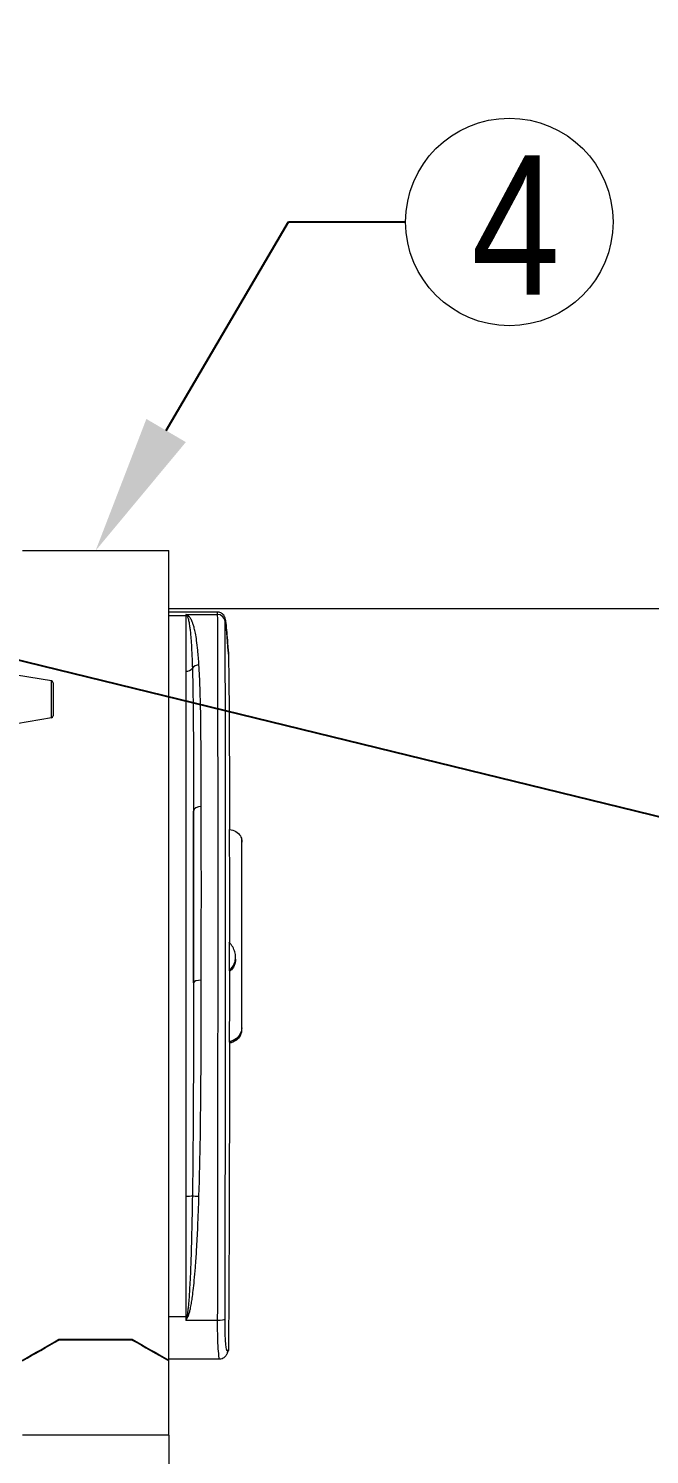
# Model space of a CAD drawing. Extents: x 0 to 216, y -4 to 280.
# Drawn here: x 73 to 83.61, y 140.78 to 165.15 of the extents above; entities that cross this region are included whole.
import ezdxf
from ezdxf import colors
from ezdxf.entities.mleader import LeaderData, LeaderLine
from ezdxf.math import Vec2, Vec3

# ---------------------------------------------------------------- set-up
doc = ezdxf.new("R2010")
doc.units = 0
doc.header["$LTSCALE"] = 10
doc.header["$MEASUREMENT"] = 0
for name, color, linetype, lineweight in [('CADdetails-1-ANNO', 41, 'CONTINUOUS', 5), ('CADdetails-3-FINE', 11, 'CONTINUOUS', 5), ('CADdetails-5-MEDIUM', 4, 'CONTINUOUS', 18)]:
    doc.layers.add(name, color=color, linetype=linetype, lineweight=lineweight)
doc.styles.add('CADdetails-DIMENSIONS', font='ARIALN.TTF', dxfattribs={"height": 2.38})
doc.styles.add('CADdetails-NOTES', font='ARIALN.TTF', dxfattribs={"height": 2.38})

msp = doc.modelspace()

# ---------------------------------------------------------------- linework, layer by layer
at = {"layer": 'CADdetails-1-ANNO'}
msp.add_circle((81.215, 161.847), 1.773, dxfattribs=at)
at = {"layer": 'CADdetails-3-FINE'}
for p, q in [((72.893, 156.23), (75.393, 156.23)), ((75.393, 142.396), (75.393, 156.23)), ((76.225, 155.181), (75.393, 155.181)), ((75.393, 155.119), (75.685, 155.119)), ((75.685, 155.14), (76.223, 155.14)), ((73.388, 154.004), (72.793, 154.104)), ((73.388, 153.371), (73.388, 154.004)), ((73.416, 153.971), (73.416, 153.404)), ((73.388, 153.371), (72.793, 153.27)), ((76.64, 148.075), (76.64, 151.274)), ((76.643, 148.055), (76.643, 151.245)), ((76.514, 149.14), (76.514, 149.17)), ((76.535, 149.249), (76.535, 149.279)), ((76.451, 149.054), (76.451, 149.083)), ((75.685, 143.138), (75.393, 143.138)), ((75.685, 143.078), (76.223, 143.078)), ((74.769, 142.751), (73.516, 142.751)), ((73.516, 142.739), (73.516, 142.751)), ((74.769, 142.739), (73.516, 142.739)), ((74.769, 142.751), (74.769, 142.739)), ((75.393, 142.417), (76.261, 142.417)), ((75.393, 142.384), (75.393, 142.396)), ((75.393, 141.115), (75.393, 142.384)), ((75.393, 141.115), (72.893, 141.115)), ((75.393, 141.115), (75.393, 138.548))]:
    msp.add_line(p, q, dxfattribs=at)
for centre, start, end in [((73.383, 153.971), 0, 80.4383), ((73.383, 153.404), 279.5617, 0)]:
    msp.add_arc(centre, 0.0333, start, end, dxfattribs=at)
for centre, major_axis, ratio, start_param, end_param in [((75.685, 155.243), (-0.133, 0), 0.925769, 1.572197, 1.687443), ((75.715, 154.997), (-0.063, -0.118), 0.817426, 3.717719, 3.851687), ((76.223, 155.013), (0.133, 0.001), 0.951046, 0.064903, 1.563038), ((76.272, 154.56), (0.133, 0.01), 0.302298, 6.262524, 6.283185), ((-81.32, 144.098), (158.049, -5.888), 0.952728, 0.107917, 0.108631), ((75.91, 154.161), (0.133, 0.008), 0.867629, 1.515445, 2.528248), ((75.684, 154.28), (-0.133, 0), 0.841483, 1.571325, 2.583324), ((75.949, 151.774), (-0.133, 0), 0.635812, 4.711738, 6.229583), ((75.949, 148.843), (-0.133, 0), 0.35053, 4.712685, 6.230529), ((75.684, 145.206), (0.133, 0), 0.047157, 4.712373, 5.724372), ((75.91, 145.199), (-0.133, 0.004), 0.004092, 0.558123, 1.570926), ((75.685, 143.12), (0.133, 0), 0.13545, 1.455472, 1.570718), ((75.715, 143.156), (-0.114, 0.069), 0.174743, 1.541897, 1.675866), ((76.223, 143.105), (0.133, 0), 0.207886, 4.712925, 6.21106), ((73.516, 144.514), (-20.285, -11.645), 0.065396, 1.502562, 1.533274), ((73.516, 144.514), (20.424, 11.724), 0.065396, 4.644363, 4.674866), ((74.769, 144.514), (20.285, -11.645), 0.065396, 4.749912, 4.780623), ((74.769, 144.514), (-20.424, 11.724), 0.065396, 1.608319, 1.638822), ((76.272, 142.567), (0.126, -0.043), 0.974226, 0, 0.319434), ((-71.487, 127.672), (148.253, 18.006), 0.207197, 6.183239, 6.183974)]:
    msp.add_ellipse(centre, major_axis=major_axis, ratio=ratio, start_param=start_param, end_param=end_param, dxfattribs=at)
for points, knots in [([(75.685, 155.119), (75.685, 154.992), (75.684, 154.851), (75.684, 154.535), (75.684, 154.358), (75.684, 154.168)], [-1.593302, -1.593302, -1.593302, -1.593302, -0.816423, -0.816423, 0, 0, 0, 0]), ([(75.715, 155.124), (75.71, 155.127), (75.705, 155.129), (75.695, 155.135), (75.69, 155.137), (75.685, 155.14)], [0, 0, 0, 0, 0.02288714, 0.02288714, 0.04577428, 0.04577428, 0.04577428, 0.04577428]), ([(75.685, 155.14), (75.687, 155.137), (75.69, 155.134), (75.695, 155.127), (75.698, 155.123), (75.7, 155.12)], [-0.04577428, -0.04577428, -0.04577428, -0.04577428, -0.02288714, -0.02288714, 0, 0, 0, 0]), ([(75.7, 155.12), (75.703, 155.117), (75.705, 155.113), (75.71, 155.104), (75.713, 155.098), (75.719, 155.084), (75.721, 155.076), (75.727, 155.057), (75.73, 155.046), (75.735, 155.024), (75.737, 155.013), (75.743, 154.984), (75.745, 154.968), (75.751, 154.928), (75.754, 154.906), (75.761, 154.853), (75.764, 154.822), (75.771, 154.748), (75.774, 154.705), (75.781, 154.602), (75.784, 154.543), (75.791, 154.398), (75.794, 154.311), (75.797, 154.22)], [0, 0, 0, 0, 0.025303, 0.025303, 0.065787, 0.065787, 0.118416, 0.118416, 0.186834, 0.186834, 0.257212, 0.257212, 0.357987, 0.357987, 0.488994, 0.488994, 0.659302, 0.659302, 0.888733, 0.888733, 1.182979, 1.182979, 1.580145, 1.580145, 1.580145, 1.580145]), ([(75.91, 154.276), (75.904, 154.364), (75.898, 154.447), (75.884, 154.585), (75.878, 154.642), (75.864, 154.739), (75.857, 154.78), (75.843, 154.849), (75.837, 154.878), (75.824, 154.927), (75.818, 154.948), (75.806, 154.984), (75.801, 155), (75.79, 155.026), (75.785, 155.036), (75.775, 155.056), (75.769, 155.066), (75.758, 155.084), (75.753, 155.091), (75.742, 155.104), (75.736, 155.109), (75.726, 155.118), (75.721, 155.121), (75.715, 155.124)], [-1.580145, -1.580145, -1.580145, -1.580145, -1.182979, -1.182979, -0.888733, -0.888733, -0.659302, -0.659302, -0.488994, -0.488994, -0.357987, -0.357987, -0.257212, -0.257212, -0.186834, -0.186834, -0.118416, -0.118416, -0.065787, -0.065787, -0.025303, -0.025303, 0, 0, 0, 0]), ([(76.225, 155.181), (76.224, 155.181), (76.223, 155.177), (76.223, 155.162), (76.223, 155.152), (76.223, 155.14)], [0.674651, 0.674651, 0.674651, 0.674651, 0.7668377, 0.7668377, 0.8422458, 0.8422458, 0.8422458, 0.8422458]), ([(76.223, 155.14), (76.225, 154.932), (76.226, 154.661), (76.228, 153.807), (76.229, 153.135), (76.23, 151.643), (76.23, 150.849), (76.23, 148.918), (76.229, 147.747), (76.227, 145.394), (76.226, 144.215), (76.223, 143.078)], [0, 0, 0, 0, 1.521416, 1.521416, 3.955682, 3.955682, 6.126428, 6.126428, 8.852582, 8.852582, 11.477891, 11.477891, 11.477891, 11.477891]), ([(76.405, 154.57), (76.401, 154.626), (76.397, 154.681), (76.388, 154.781), (76.384, 154.827), (76.377, 154.909), (76.373, 154.945), (76.367, 155.004), (76.364, 155.026), (76.36, 155.053), (76.359, 155.061), (76.356, 155.076), (76.355, 155.081), (76.349, 155.097), (76.347, 155.103), (76.337, 155.12), (76.332, 155.129), (76.315, 155.146), (76.31, 155.151), (76.291, 155.164), (76.275, 155.173), (76.245, 155.18), (76.235, 155.181), (76.225, 155.181)], [0, 0, 0, 0, 0.1349302, 0.1349302, 0.2698604, 0.2698604, 0.4047906, 0.4047906, 0.5397208, 0.5397208, 0.6071859, 0.6071859, 0.6409185, 0.6409185, 0.6543179, 0.6543179, 0.6635728, 0.6635728, 0.6670432, 0.6670432, 0.6723544, 0.6723544, 0.674651, 0.674651, 0.674651, 0.674651]), ([(76.356, 155.023), (76.356, 155.033), (76.356, 155.041), (76.357, 155.067), (76.36, 155.057), (76.369, 154.987), (76.374, 154.936), (76.385, 154.82), (76.39, 154.761), (76.398, 154.656), (76.402, 154.613), (76.405, 154.569)], [-0.8422458, -0.8422458, -0.8422458, -0.8422458, -0.7668377, -0.7668377, -0.4963393, -0.4963393, -0.2757441, -0.2757441, -0.1060554, -0.1060554, 0, 0, 0, 0]), ([(76.356, 143.103), (76.359, 144.228), (76.36, 145.392), (76.363, 147.716), (76.363, 148.874), (76.363, 150.781), (76.363, 151.566), (76.362, 153.039), (76.361, 153.704), (76.359, 154.548), (76.358, 154.816), (76.356, 155.023)], [-11.477891, -11.477891, -11.477891, -11.477891, -8.852582, -8.852582, -6.126428, -6.126428, -3.955682, -3.955682, -1.521416, -1.521416, 0, 0, 0, 0]), ([(75.949, 151.859), (75.949, 152.158), (75.948, 152.442), (75.944, 153.143), (75.94, 153.534), (75.924, 154.019), (75.918, 154.152), (75.91, 154.276)], [0, 0, 0, 0, 0.872953, 0.872953, 2.269679, 2.269679, 2.836365, 2.836365, 2.836365, 2.836365]), ([(76.414, 154.462), (76.42, 154.126), (76.424, 153.687), (76.429, 152.662), (76.431, 152.096), (76.432, 151.465)], [0.256981, 0.256981, 0.256981, 0.256981, 2.340871, 2.340871, 4.261026, 4.261026, 4.261026, 4.261026]), ([(75.684, 154.168), (75.684, 153.765), (75.683, 153.3), (75.683, 151.954), (75.683, 150.988), (75.683, 148.971), (75.683, 147.933), (75.683, 146.316), (75.684, 145.759), (75.684, 145.2)], [0, 0, 0, 0, 1.72311, 1.72311, 4.480087, 4.480087, 6.998972, 6.998972, 8.293909, 8.293909, 8.293909, 8.293909]), ([(75.797, 154.22), (75.801, 154.091), (75.804, 153.955), (75.812, 153.458), (75.814, 153.062), (75.816, 152.36), (75.816, 152.076), (75.816, 151.779)], [-2.836365, -2.836365, -2.836365, -2.836365, -2.269679, -2.269679, -0.872953, -0.872953, 0, 0, 0, 0]), ([(75.949, 148.89), (75.95, 149.427), (75.95, 149.947), (75.95, 150.443), (75.95, 150.941), (75.95, 151.415), (75.949, 151.859)], [-5.423973, -5.423973, -5.423973, -5.423973, -4.130466, -4.130466, -4.130466, -2.833099, -2.833099, -2.833099, -2.833099]), ([(75.816, 151.779), (75.817, 151.34), (75.817, 150.872), (75.817, 150.38), (75.817, 149.89), (75.817, 149.376), (75.816, 148.846)], [2.833099, 2.833099, 2.833099, 2.833099, 4.130466, 4.130466, 4.130466, 5.423973, 5.423973, 5.423973, 5.423973]), ([(75.816, 148.846), (75.816, 149.237), (75.816, 149.62), (75.816, 150.623), (75.816, 151.222), (75.816, 151.779)], [-5.442849, -5.442849, -5.442849, -5.442849, -4.480087, -4.480087, -2.850924, -2.850924, -2.850924, -2.850924]), ([(76.428, 151.466), (76.51, 151.456), (76.584, 151.413), (76.618, 151.354), (76.633, 151.329), (76.64, 151.302), (76.64, 151.274)], [-0.634159, -0.634159, -0.634159, -0.634159, 0.362751, 0.362751, 0.362751, 0.784029, 0.784029, 0.784029, 0.784029]), ([(76.428, 151.466), (76.429, 150.922), (76.429, 150.335), (76.429, 149.653), (76.429, 149.594), (76.429, 149.535)], [0.003367, 0.003367, 0.003367, 0.003367, 1.644319, 1.644319, 1.798946, 1.798946, 1.798946, 1.798946]), ([(76.535, 149.279), (76.535, 149.31), (76.531, 149.341), (76.523, 149.371), (76.515, 149.401), (76.502, 149.43), (76.486, 149.457)], [0, 0, 0, 0, 0.1852371, 0.1852371, 0.1852371, 0.3704858, 0.3704858, 0.3704858, 0.3704858]), ([(76.451, 149.083), (76.461, 149.092), (76.47, 149.101), (76.478, 149.111), (76.492, 149.129), (76.504, 149.149), (76.514, 149.17)], [0.2259839, 0.2259839, 0.2259839, 0.2259839, 0.280999, 0.280999, 0.280999, 0.3817416, 0.3817416, 0.3817416, 0.3817416]), ([(76.514, 149.14), (76.504, 149.119), (76.492, 149.1), (76.478, 149.082), (76.47, 149.072), (76.461, 149.063), (76.451, 149.054)], [-0.3817416, -0.3817416, -0.3817416, -0.3817416, -0.280999, -0.280999, -0.280999, -0.2259839, -0.2259839, -0.2259839, -0.2259839]), ([(76.514, 149.17), (76.521, 149.187), (76.527, 149.205), (76.53, 149.224), (76.534, 149.242), (76.535, 149.261), (76.535, 149.279)], [0, 0, 0, 0, 0.1118698, 0.1118698, 0.1118698, 0.2237453, 0.2237453, 0.2237453, 0.2237453]), ([(76.535, 149.249), (76.535, 149.231), (76.534, 149.212), (76.53, 149.194), (76.527, 149.175), (76.521, 149.157), (76.514, 149.14)], [-0.2237453, -0.2237453, -0.2237453, -0.2237453, -0.1118698, -0.1118698, -0.1118698, 0, 0, 0, 0]), ([(76.426, 149.076), (76.427, 149.075), (76.428, 149.075), (76.43, 149.075), (76.438, 149.075), (76.446, 149.078), (76.451, 149.083)], [-1.2693956, -1.2693956, -1.2693956, -1.2693956, -1.1252386, -1.1252386, -1.1252386, -0.3405712, -0.3405712, -0.3405712, -0.3405712]), ([(76.426, 149.076), (76.426, 149.071), (76.427, 149.066), (76.428, 149.056), (76.429, 149.051), (76.429, 149.046)], [-0.05085956, -0.05085956, -0.05085956, -0.05085956, -0.02538545, -0.02538545, 0, 0, 0, 0]), ([(76.429, 149.046), (76.429, 149.046), (76.43, 149.046), (76.43, 149.046), (76.438, 149.046), (76.446, 149.049), (76.451, 149.054)], [-1.1519913, -1.1519913, -1.1519913, -1.1519913, -1.1232414, -1.1232414, -1.1232414, -0.3405712, -0.3405712, -0.3405712, -0.3405712]), ([(75.816, 148.846), (75.816, 148.308), (75.816, 147.753), (75.811, 146.536), (75.807, 145.871), (75.797, 145.203)], [-2.83637, -2.83637, -2.83637, -2.83637, -1.520384, -1.520384, 0, 0, 0, 0]), ([(75.91, 145.199), (75.931, 145.872), (75.939, 146.546), (75.948, 147.78), (75.949, 148.344), (75.949, 148.89)], [0, 0, 0, 0, 1.520384, 1.520384, 2.83637, 2.83637, 2.83637, 2.83637]), ([(76.64, 148.075), (76.64, 147.984), (76.58, 147.895), (76.493, 147.858), (76.472, 147.849), (76.45, 147.843), (76.428, 147.839)], [-0.784029, -0.784029, -0.784029, -0.784029, 0.362751, 0.362751, 0.362751, 0.634159, 0.634159, 0.634159, 0.634159]), ([(76.43, 147.821), (76.512, 147.833), (76.587, 147.886), (76.621, 147.958), (76.635, 147.988), (76.643, 148.021), (76.643, 148.055)], [-0.633932, -0.633932, -0.633932, -0.633932, 0.363401, 0.363401, 0.363401, 0.784029, 0.784029, 0.784029, 0.784029]), ([(76.638, 148.01), (76.635, 147.992), (76.63, 147.974), (76.609, 147.928), (76.59, 147.902), (76.544, 147.859), (76.516, 147.842), (76.469, 147.823), (76.45, 147.818), (76.432, 147.816)], [0.0318181, 0.0318181, 0.0318181, 0.0318181, 0.0772209, 0.0772209, 0.1531755, 0.1531755, 0.2271708, 0.2271708, 0.2707922, 0.2707922, 0.2707922, 0.2707922]), ([(76.432, 147.816), (76.431, 147.547), (76.431, 147.275), (76.429, 146.138), (76.427, 145.252), (76.421, 143.769), (76.418, 143.176), (76.414, 142.589)], [7.505458, 7.505458, 7.505458, 7.505458, 8.156778, 8.156778, 10.192302, 10.192302, 11.548994, 11.548994, 11.548994, 11.548994]), ([(76.428, 147.839), (76.428, 147.836), (76.429, 147.833), (76.43, 147.826), (76.43, 147.823), (76.431, 147.82)], [-0.04204043, -0.04204043, -0.04204043, -0.04204043, -0.02170844, -0.02170844, -0.00383283, -0.00383283, -0.00383283, -0.00383283]), ([(75.684, 145.2), (75.684, 144.847), (75.684, 144.494), (75.684, 143.806), (75.685, 143.471), (75.685, 143.138)], [-1.632846, -1.632846, -1.632846, -1.632846, -0.816423, -0.816423, -0.039543, -0.039543, -0.039543, -0.039543]), ([(75.797, 145.203), (75.794, 145.028), (75.791, 144.853), (75.784, 144.549), (75.781, 144.42), (75.774, 144.19), (75.771, 144.09), (75.764, 143.915), (75.761, 143.84), (75.754, 143.709), (75.751, 143.652), (75.745, 143.551), (75.743, 143.507), (75.737, 143.433), (75.735, 143.403), (75.73, 143.343), (75.727, 143.314), (75.721, 143.262), (75.719, 143.24), (75.713, 143.201), (75.71, 143.184), (75.705, 143.157), (75.703, 143.147), (75.7, 143.138)], [-1.580145, -1.580145, -1.580145, -1.580145, -1.182979, -1.182979, -0.888733, -0.888733, -0.659302, -0.659302, -0.488994, -0.488994, -0.357987, -0.357987, -0.257212, -0.257212, -0.186834, -0.186834, -0.118416, -0.118416, -0.065787, -0.065787, -0.025303, -0.025303, 0, 0, 0, 0]), ([(75.715, 143.129), (75.721, 143.138), (75.726, 143.148), (75.736, 143.175), (75.742, 143.192), (75.753, 143.23), (75.758, 143.253), (75.769, 143.304), (75.775, 143.333), (75.785, 143.393), (75.79, 143.423), (75.801, 143.497), (75.806, 143.541), (75.818, 143.642), (75.824, 143.699), (75.837, 143.83), (75.843, 143.905), (75.857, 144.08), (75.864, 144.181), (75.878, 144.411), (75.884, 144.541), (75.898, 144.847), (75.904, 145.023), (75.91, 145.199)], [0, 0, 0, 0, 0.025303, 0.025303, 0.065787, 0.065787, 0.118416, 0.118416, 0.186834, 0.186834, 0.257212, 0.257212, 0.357987, 0.357987, 0.488994, 0.488994, 0.659302, 0.659302, 0.888733, 0.888733, 1.182979, 1.182979, 1.580145, 1.580145, 1.580145, 1.580145]), ([(75.7, 143.138), (75.698, 143.128), (75.695, 143.118), (75.69, 143.098), (75.687, 143.088), (75.685, 143.078)], [-0.04556292, -0.04556292, -0.04556292, -0.04556292, -0.02267578, -0.02267578, 0.00021136, 0.00021136, 0.00021136, 0.00021136]), ([(75.685, 143.078), (75.69, 143.086), (75.695, 143.095), (75.705, 143.112), (75.71, 143.12), (75.715, 143.129)], [-0.00021136, -0.00021136, -0.00021136, -0.00021136, 0.02267578, 0.02267578, 0.04556292, 0.04556292, 0.04556292, 0.04556292]), ([(76.223, 143.078), (76.223, 142.996), (76.223, 142.918), (76.226, 142.729), (76.23, 142.629), (76.242, 142.478), (76.249, 142.431), (76.259, 142.418), (76.26, 142.417), (76.261, 142.417)], [0, 0, 0, 0, 0.1596599, 0.1596599, 0.4151158, 0.4151158, 0.6849296, 0.6849296, 0.7269298, 0.7269298, 0.7269298, 0.7269298]), ([(76.405, 142.565), (76.4, 142.55), (76.395, 142.545), (76.382, 142.559), (76.375, 142.599), (76.363, 142.725), (76.359, 142.81), (76.356, 142.968), (76.356, 143.035), (76.356, 143.103)], [-0.8422588, -0.8422588, -0.8422588, -0.8422588, -0.6849296, -0.6849296, -0.4151158, -0.4151158, -0.1596599, -0.1596599, 0, 0, 0, 0]), ([(76.261, 142.417), (76.277, 142.417), (76.292, 142.42), (76.32, 142.43), (76.332, 142.436), (76.353, 142.451), (76.361, 142.46), (76.375, 142.476), (76.38, 142.484), (76.387, 142.497), (76.39, 142.503), (76.395, 142.514), (76.397, 142.519), (76.398, 142.524), (76.398, 142.524), (76.398, 142.524)], [0.7269298, 0.7269298, 0.7269298, 0.7269298, 0.7399937, 0.7399937, 0.7544678, 0.7544678, 0.7725147, 0.7725147, 0.7955805, 0.7955805, 0.8186463, 0.8186463, 0.8417121, 0.8417121, 0.8422588, 0.8422588, 0.8422588, 0.8422588])]:
    msp.add_open_spline(points, degree=3, knots=knots, dxfattribs=at)
for points in [[(75.685, 155.14), (75.685, 155.134), (75.685, 155.127), (75.685, 155.119)], [(76.405, 154.569), (76.408, 154.533), (76.411, 154.498), (76.414, 154.462)], [(76.413, 154.463), (76.413, 154.462), (76.414, 154.462), (76.414, 154.462)], [(76.64, 151.288), (76.641, 151.278), (76.641, 151.268), (76.642, 151.258)], [(76.64, 151.274), (76.641, 151.265), (76.642, 151.255), (76.643, 151.245)], [(76.643, 151.245), (76.643, 151.249), (76.643, 151.254), (76.642, 151.258)], [(76.486, 149.457), (76.471, 149.482), (76.451, 149.511), (76.426, 149.539)], [(76.426, 149.539), (76.426, 149.386), (76.426, 149.232), (76.426, 149.076)], [(76.429, 149.046), (76.429, 148.654), (76.429, 148.251), (76.428, 147.839)], [(76.639, 148.016), (76.639, 148.014), (76.639, 148.012), (76.638, 148.01)], [(76.643, 148.055), (76.642, 148.061), (76.641, 148.068), (76.64, 148.075)], [(76.431, 147.82), (76.431, 147.819), (76.431, 147.817), (76.432, 147.816)], [(75.685, 143.138), (75.685, 143.118), (75.685, 143.098), (75.685, 143.078)], [(76.414, 142.589), (76.411, 142.581), (76.408, 142.573), (76.405, 142.565)], [(76.414, 142.589), (76.413, 142.575), (76.411, 142.561), (76.407, 142.548)]]:
    msp.add_open_spline(points, degree=3, dxfattribs=at)
at = {"layer": 'CADdetails-5-MEDIUM'}
msp.add_line((75.393, 155.239), (107.476, 155.239), dxfattribs=at)

# ---------------------------------------------------------------- texts
at = {"layer": 'CADdetails-1-ANNO', "insert": (80.563, 162.987), "char_height": 2.38, "width": 1.29911, "attachment_point": 1, "style": 'CADdetails-NOTES'}
msp.add_mtext('4', dxfattribs=at)

# ---------------------------------------------------------------- leaders
at = {"layer": 'CADdetails-1-ANNO'}
ml = msp.add_multileader_mtext('Standard', dxfattribs=at)
ml.set_content('', color=256, style='CADdetails-DIMENSIONS')
ml.set_leader_properties()
ml.build(insert=Vec2(0, 0))
ml.multileader.update_dxf_attribs({"dogleg_length": 2, "arrow_head_size": 2.38})
ctx = ml.context
ctx.base_point, ctx.char_height, ctx.arrow_head_size, ctx.landing_gap_size, ctx.plane_origin = Vec3(75.8, 167.756), 2.38, 2.38, 1.5, Vec3(67.748, 156.894)
notes = []
notes.append((ctx, [(0, (1, 1, 0), (73.8, 167.756), (1, 0), 2, [(1, [(67.748, 156.894), (67.699, 154.443)], 0, [])])]))
ctx.mtext.insert, ctx.mtext.flow_direction = Vec3(77.3, 168.946), 5
ml = msp.add_multileader_mtext('Standard', dxfattribs=at)
ml.set_content('', color=256, style='CADdetails-DIMENSIONS')
ml.set_leader_properties()
ml.build(insert=Vec2(0, 0))
ml.multileader.update_dxf_attribs({"dogleg_length": 2, "arrow_head_size": 2.38})
ctx = ml.context
ctx.base_point, ctx.char_height, ctx.arrow_head_size, ctx.landing_gap_size, ctx.plane_origin = Vec3(79.441, 161.847), 2.38, 2.38, 1.5, Vec3(74.143, 156.23)
notes.append((ctx, [(0, (1, 1, 0), (77.441, 161.847), (1, 0), 2, [(0, [(74.143, 156.23)], 0, [])])]))
ctx.mtext.insert, ctx.mtext.flow_direction = Vec3(80.941, 163.037), 5
ml = msp.add_multileader_mtext('Standard', dxfattribs=at)
ml.set_content('', color=256, style='CADdetails-DIMENSIONS')
ml.set_leader_properties()
ml.build(insert=Vec2(0, 0))
ml.multileader.update_dxf_attribs({"dogleg_length": 2, "arrow_head_size": 2.38})
ctx = ml.context
ctx.base_point, ctx.char_height, ctx.arrow_head_size, ctx.landing_gap_size, ctx.plane_origin = Vec3(110.638, 145.608), 2.38, 2.38, 1.5, Vec3(69.367, 155.204)
notes.append((ctx, [(0, (1, 1, 0), (108.638, 145.608), (1, 0), 2, [(0, [(69.367, 155.204)], 0, [])])]))
ctx.mtext.insert, ctx.mtext.flow_direction = Vec3(112.138, 146.798), 5
for ctx, leaders in notes:
    for number, flags, end, landing, length, lines in leaders:
        leader = LeaderData()
        leader.index, (leader.has_last_leader_line, leader.has_dogleg_vector, leader.attachment_direction) = number, flags
        leader.last_leader_point, leader.dogleg_vector, leader.dogleg_length = Vec3(end), Vec3(landing), length
        for number, points, colour, breaks in lines:
            line = LeaderLine()
            line.index, line.vertices, line.color, line.breaks = number, Vec3.list(points), colors.encode_raw_color(colour), breaks
            leader.lines.append(line)
        ctx.leaders.append(leader)

doc.saveas('drawing.dxf')
